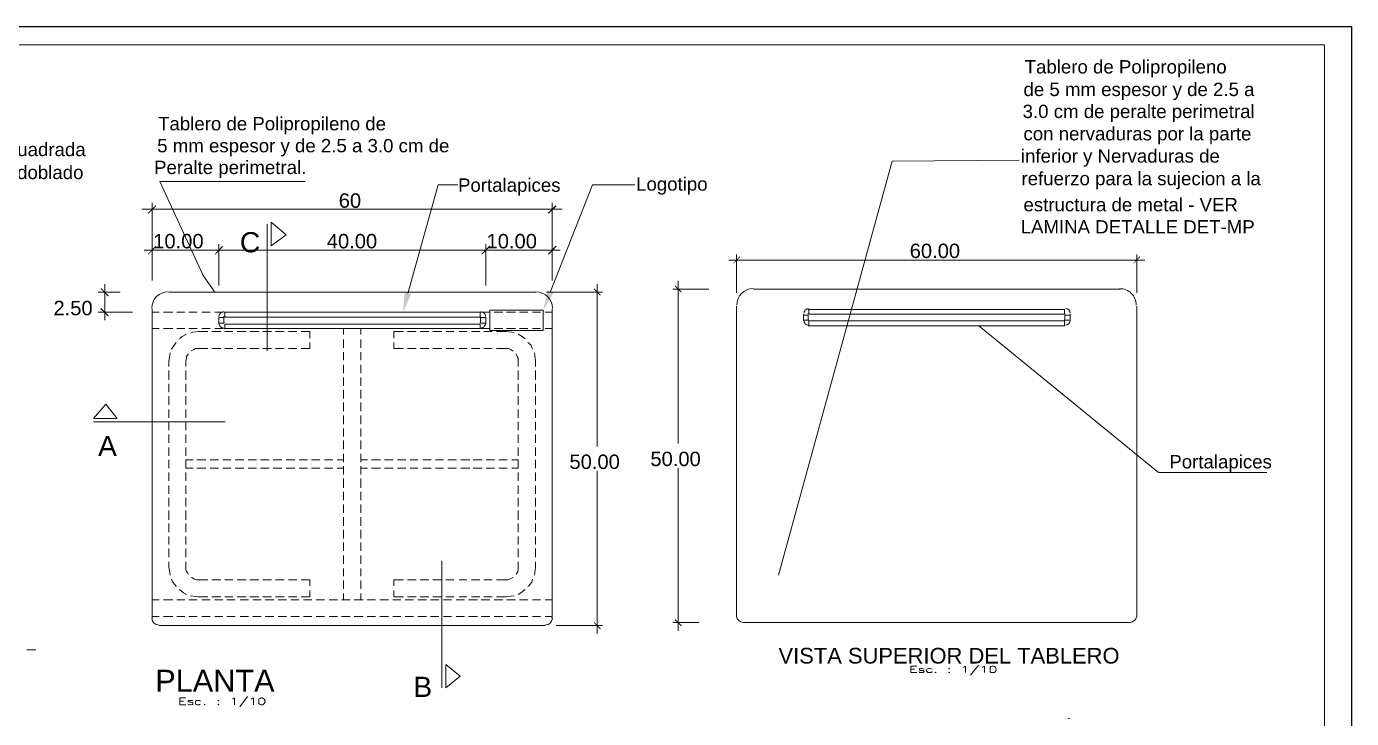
# Model space of a CAD drawing. Header units: inches. Extents: x -0.03 to 5.28, y 0.2 to 3.61.
# Drawn here: x 2.801 to 5.281, y 2.319 to 3.615 of the extents above; entities that cross this region are included whole.
import ezdxf

# ---------------------------------------------------------------- set-up
doc = ezdxf.new("R2010")
doc.units = ezdxf.units.IN
doc.header["$MEASUREMENT"] = 0
for name, color, linetype in [('PDF_PDF2_PDF4_PDF10_0', 7, 'Continuous'), ('PDF_PDF2_PDF4_PDF10_CORTE', 7, 'Continuous'), ('PDF_PDF2_PDF4_PDF10_COTAS', 7, 'Continuous'), ('PDF_PDF2_PDF4_PDF10_TEXTO', 7, 'Continuous'), ('PDF_PDF2_PDF4_PDF10_TEXTURA', 7, 'Continuous'), ('PDF_PDF2_PDF4_PDF6_0', 7, 'Continuous'), ('PDF_Texto', 7, 'Continuous')]:
    doc.layers.add(name, color=color, linetype=linetype)
doc.styles.add('PDF Arial', font='arial.ttf')

msp = doc.modelspace()

# ---------------------------------------------------------------- linework, layer by layer
msp.add_lwpolyline([(5.281, 0.2), (-0.0337, 0.2), (-0.0337, 3.6149), (5.281, 3.6149)], close=True)
at = {"layer": 'PDF_PDF2_PDF4_PDF10_0', "lineweight": 13}
for points in [[(4.2083, 2.5872), (4.4208, 3.3627), (4.6589, 3.3643)], [(3.5147, 3.1149), (3.5709, 3.3182), (3.6083, 3.3182)], [(3.7817, 3.1186), (3.8604, 3.3182), (3.9396, 3.3182)], [(3.0357, 3.1389), (3.0357, 3.2075)], [(3.1604, 3.2075), (3.1604, 3.1298), (3.1604, 3.2075)], [(3.6602, 3.2075), (3.6602, 3.1298), (3.6602, 3.2075)], [(3.7849, 3.1389), (3.7849, 3.2075)], [(3.1753, 3.1957), (3.1604, 3.1957), (3.0357, 3.1957), (3.0207, 3.1957)], [(3.1416, 3.1957), (3.679, 3.1957)], [(3.7999, 3.1957), (3.7849, 3.1957), (3.6602, 3.1957), (3.6447, 3.1957)], [(4.1152, 3.1775), (4.8939, 3.1775)], [(4.1296, 3.1159), (4.1296, 3.1877)], [(4.8794, 3.1159), (4.8794, 3.1877)], [(2.9473, 3.0646), (2.9473, 3.0801), (2.9473, 3.1175), (2.9473, 3.132)], [(3.869, 3.132), (3.869, 2.828)], [(4.0204, 3.1384), (4.0204, 2.8339)], [(2.9762, 3.1175), (2.9345, 3.1175)], [(3.7742, 3.1175), (3.8786, 3.1175)], [(4.0782, 3.1229), (4.0108, 3.1229)], [(2.9987, 3.0801), (2.9345, 3.0801)], [(3.0357, 3.0678), (3.0357, 3.0801), (3.049, 3.0801)], [(3.0571, 3.0801), (3.0742, 3.0801)], [(3.0817, 3.0801), (3.0972, 3.0801)], [(3.1047, 3.0801), (3.1202, 3.0801)], [(3.1288, 3.0801), (3.1443, 3.0801)], [(3.1529, 3.0801), (3.1684, 3.0801)], [(3.1759, 3.0801), (3.1914, 3.0801)], [(3.2005, 3.0801), (3.216, 3.0801)], [(3.224, 3.0801), (3.2396, 3.0801)], [(3.2471, 3.0801), (3.2636, 3.0801)], [(3.2717, 3.0801), (3.2872, 3.0801)], [(3.2952, 3.0801), (3.3113, 3.0801)], [(3.3193, 3.0801), (3.3348, 3.0801)], [(3.3429, 3.0801), (3.3584, 3.0801)], [(3.3669, 3.0801), (3.3825, 3.0801)], [(3.3905, 3.0801), (3.4065, 3.0801)], [(3.414, 3.0801), (3.4306, 3.0801)], [(3.4381, 3.0801), (3.4536, 3.0801)], [(3.4617, 3.0801), (3.4783, 3.0801)], [(3.4863, 3.0801), (3.5013, 3.0801)], [(3.5093, 3.0801), (3.5248, 3.0801)], [(3.5334, 3.0801), (3.5494, 3.0801)], [(3.5569, 3.0801), (3.5725, 3.0801)], [(3.581, 3.0801), (3.596, 3.0801)], [(3.6046, 3.0801), (3.6206, 3.0801)], [(3.6281, 3.0801), (3.6447, 3.0801)], [(3.6517, 3.0801), (3.6677, 3.0801)], [(3.6763, 3.0801), (3.6923, 3.0801)], [(3.6993, 3.0801), (3.7159, 3.0801)], [(3.7234, 3.0801), (3.7389, 3.0801)], [(3.748, 3.0801), (3.763, 3.0801)], [(3.7716, 3.0801), (3.7849, 3.0801), (3.7849, 3.0678)], [(3.049, 3.049), (3.0357, 3.049), (3.0357, 3.0608)], [(3.7849, 3.0608), (3.7849, 3.049), (3.7716, 3.049)], [(4.5835, 3.0544), (4.9196, 2.7798), (5.1224, 2.7798)], [(3.0742, 3.049), (3.0571, 3.049)], [(3.0972, 3.049), (3.0817, 3.049)], [(3.0999, 3.0389), (3.0919, 3.034), (3.087, 3.0298)], [(3.1202, 3.049), (3.1047, 3.049)], [(3.14, 3.0437), (3.1224, 3.0437), (3.1117, 3.0421), (3.1074, 3.0405)], [(3.1443, 3.049), (3.1288, 3.049)], [(3.1475, 3.0437), (3.1641, 3.0437)], [(3.1684, 3.049), (3.1529, 3.049)], [(3.1716, 3.0437), (3.1871, 3.0437)], [(3.1914, 3.049), (3.1759, 3.049)], [(3.1951, 3.0437), (3.2117, 3.0437)], [(3.216, 3.049), (3.2005, 3.049)], [(3.2187, 3.0437), (3.2353, 3.0437)], [(3.2396, 3.049), (3.224, 3.049)], [(3.2428, 3.0437), (3.2594, 3.0437)], [(3.2636, 3.049), (3.2471, 3.049)], [(3.2669, 3.0437), (3.2829, 3.0437)], [(3.2872, 3.049), (3.2717, 3.049)], [(3.2909, 3.0437), (3.3065, 3.0437)], [(3.3113, 3.049), (3.2952, 3.049)], [(3.315, 3.0437), (3.3311, 3.0437), (3.3311, 3.0314)], [(3.3348, 3.049), (3.3193, 3.049)], [(3.3584, 3.049), (3.3429, 3.049)], [(3.3825, 3.049), (3.3669, 3.049)], [(3.4065, 3.049), (3.3905, 3.049)], [(3.3937, 3.049), (3.3937, 3.0378)], [(3.3937, 3.0287), (3.3937, 3.0132)], [(3.4306, 3.049), (3.414, 3.049)], [(3.4264, 3.049), (3.4264, 3.0378)], [(3.4264, 3.0287), (3.4264, 3.0132)], [(3.4536, 3.049), (3.4381, 3.049)], [(3.4783, 3.049), (3.4617, 3.049)], [(3.5013, 3.049), (3.4863, 3.049)], [(3.5066, 3.0437), (3.4884, 3.0437), (3.4884, 3.0314)], [(3.5248, 3.049), (3.5093, 3.049)], [(3.5302, 3.0437), (3.5136, 3.0437)], [(3.5494, 3.049), (3.5334, 3.049)], [(3.5537, 3.0437), (3.5377, 3.0437)], [(3.5725, 3.049), (3.5569, 3.049)], [(3.5778, 3.0437), (3.5612, 3.0437)], [(3.596, 3.049), (3.581, 3.049)], [(3.6008, 3.0437), (3.5858, 3.0437)], [(3.6206, 3.049), (3.6046, 3.049)], [(3.6249, 3.0437), (3.6105, 3.0437)], [(3.6447, 3.049), (3.6281, 3.049)], [(3.649, 3.0437), (3.6335, 3.0437)], [(3.6677, 3.049), (3.6517, 3.049)], [(3.672, 3.0437), (3.6565, 3.0437)], [(3.6923, 3.049), (3.6763, 3.049)], [(3.7132, 3.041), (3.7089, 3.0421), (3.6988, 3.0437), (3.6806, 3.0437)], [(3.7159, 3.049), (3.6993, 3.049)], [(3.7341, 3.0298), (3.7287, 3.034), (3.7207, 3.0389)], [(3.7389, 3.049), (3.7234, 3.049)], [(3.763, 3.049), (3.748, 3.049)], [(3.0694, 3.0035), (3.0688, 2.9987), (3.0672, 2.988), (3.0672, 2.9779)], [(3.0806, 3.0233), (3.0774, 3.0185), (3.072, 3.0105)], [(3.1031, 3.0019), (3.1031, 3.0009), (3.1004, 2.9966), (3.0999, 2.9934), (3.0988, 2.988), (3.0988, 2.9779)], [(3.14, 3.0116), (3.1224, 3.0116), (3.117, 3.0116), (3.1138, 3.01), (3.109, 3.0073)], [(3.1475, 3.0116), (3.1641, 3.0116)], [(3.1716, 3.0116), (3.1871, 3.0116)], [(3.1951, 3.0116), (3.2117, 3.0116)], [(3.2187, 3.0116), (3.2353, 3.0116)], [(3.2428, 3.0116), (3.2594, 3.0116)], [(3.2669, 3.0116), (3.2829, 3.0116)], [(3.2909, 3.0116), (3.3065, 3.0116)], [(3.315, 3.0116), (3.3311, 3.0116), (3.3311, 3.0233)], [(3.3937, 3.0051), (3.3937, 2.9902)], [(3.4264, 3.0051), (3.4264, 2.9902)], [(3.5066, 3.0116), (3.4884, 3.0116), (3.4884, 3.0233)], [(3.5302, 3.0116), (3.5136, 3.0116)], [(3.5537, 3.0116), (3.5377, 3.0116)], [(3.5778, 3.0116), (3.5612, 3.0116)], [(3.6008, 3.0116), (3.5858, 3.0116)], [(3.6249, 3.0116), (3.6105, 3.0116)], [(3.649, 3.0116), (3.6335, 3.0116)], [(3.672, 3.0116), (3.6565, 3.0116)], [(3.7116, 3.0073), (3.7105, 3.0073), (3.7073, 3.01), (3.703, 3.0116), (3.6988, 3.0116), (3.6806, 3.0116)], [(3.7207, 2.9779), (3.7207, 2.988), (3.7207, 2.9934), (3.7191, 2.9966), (3.7175, 3.0009), (3.7175, 3.0019)], [(3.748, 3.0105), (3.7448, 3.0185), (3.7389, 3.0233)], [(3.7518, 3.0035), (3.7523, 2.9987), (3.7534, 2.988), (3.7534, 2.9779)], [(3.3937, 2.9811), (3.3937, 2.9655)], [(3.4264, 2.9811), (3.4264, 2.9655)], [(3.0672, 2.9704), (3.0672, 2.9532)], [(3.0988, 2.9704), (3.0988, 2.9532)], [(3.3937, 2.9575), (3.3937, 2.942)], [(3.4264, 2.9575), (3.4264, 2.942)], [(3.7207, 2.9704), (3.7207, 2.9532)], [(3.7534, 2.9704), (3.7534, 2.9532)], [(3.0672, 2.9457), (3.0672, 2.9302)], [(3.0988, 2.9457), (3.0988, 2.9302)], [(3.3937, 2.9345), (3.3937, 2.9179)], [(3.4264, 2.9345), (3.4264, 2.9179)], [(3.7207, 2.9457), (3.7207, 2.9302)], [(3.7534, 2.9457), (3.7534, 2.9302)], [(3.0672, 2.9222), (3.0672, 2.9061)], [(3.0988, 2.9222), (3.0988, 2.9061)], [(3.3937, 2.9104), (3.3937, 2.8944)], [(3.4264, 2.9104), (3.4264, 2.8944)], [(3.7207, 2.9222), (3.7207, 2.9061)], [(3.7534, 2.9222), (3.7534, 2.9061)], [(3.0672, 2.8976), (3.0672, 2.8821)], [(3.0988, 2.8976), (3.0988, 2.8821)], [(3.3937, 2.8863), (3.3937, 2.8703)], [(3.4264, 2.8863), (3.4264, 2.8703)], [(3.7207, 2.8976), (3.7207, 2.8821)], [(3.7534, 2.8976), (3.7534, 2.8821)], [(3.0672, 2.8746), (3.0672, 2.859)], [(3.0988, 2.8746), (3.0988, 2.859)], [(3.3937, 2.8622), (3.3937, 2.8467)], [(3.4264, 2.8622), (3.4264, 2.8467)], [(3.7207, 2.8746), (3.7207, 2.859)], [(3.7534, 2.8746), (3.7534, 2.859)], [(3.0672, 2.8505), (3.0672, 2.835)], [(3.0988, 2.8505), (3.0988, 2.835)], [(3.3937, 2.8392), (3.3937, 2.8232)], [(3.4264, 2.8392), (3.4264, 2.8232)], [(3.7207, 2.8505), (3.7207, 2.835)], [(3.7534, 2.8505), (3.7534, 2.835)], [(3.0672, 2.8264), (3.0672, 2.8109)], [(3.0672, 2.8034), (3.0672, 2.7879)], [(3.0988, 2.8264), (3.0988, 2.8109)], [(3.1127, 2.8034), (3.0988, 2.8034), (3.0988, 2.7879), (3.1127, 2.7879)], [(3.1197, 2.8034), (3.1363, 2.8034)], [(3.1443, 2.8034), (3.1598, 2.8034)], [(3.1684, 2.8034), (3.1828, 2.8034)], [(3.1914, 2.8034), (3.2075, 2.8034)], [(3.2155, 2.8034), (3.231, 2.8034)], [(3.2385, 2.8034), (3.2551, 2.8034)], [(3.2626, 2.8034), (3.2786, 2.8034)], [(3.2867, 2.8034), (3.3027, 2.8034)], [(3.3107, 2.8034), (3.3263, 2.8034)], [(3.3338, 2.8034), (3.3498, 2.8034)], [(3.3584, 2.8034), (3.3739, 2.8034)], [(3.3819, 2.8034), (3.3948, 2.8034)], [(3.3937, 2.8146), (3.3937, 2.7991)], [(3.4264, 2.8146), (3.4264, 2.7991)], [(3.4392, 2.8034), (3.4264, 2.8034)], [(3.4633, 2.8034), (3.4467, 2.8034)], [(3.4868, 2.8034), (3.4708, 2.8034)], [(3.5104, 2.8034), (3.4949, 2.8034)], [(3.5334, 2.8034), (3.5189, 2.8034)], [(3.558, 2.8034), (3.5425, 2.8034)], [(3.581, 2.8034), (3.566, 2.8034)], [(3.6056, 2.8034), (3.5891, 2.8034)], [(3.6303, 2.8034), (3.6137, 2.8034)], [(3.6533, 2.8034), (3.6367, 2.8034)], [(3.6768, 2.8034), (3.6608, 2.8034)], [(3.7004, 2.8034), (3.6849, 2.8034)], [(3.7089, 2.8034), (3.7207, 2.8034), (3.7207, 2.7879), (3.7089, 2.7879)], [(3.7207, 2.8264), (3.7207, 2.8109)], [(3.7534, 2.8264), (3.7534, 2.8109)], [(3.7534, 2.8034), (3.7534, 2.7879)], [(3.0672, 2.7793), (3.0672, 2.7638)], [(3.0988, 2.7793), (3.0988, 2.7638)], [(3.1197, 2.7879), (3.1363, 2.7879)], [(3.1443, 2.7879), (3.1598, 2.7879)], [(3.1684, 2.7879), (3.1828, 2.7879)], [(3.1914, 2.7879), (3.2075, 2.7879)], [(3.2155, 2.7879), (3.231, 2.7879)], [(3.2385, 2.7879), (3.2551, 2.7879)], [(3.2626, 2.7879), (3.2786, 2.7879)], [(3.2867, 2.7879), (3.3027, 2.7879)], [(3.3107, 2.7879), (3.3263, 2.7879)], [(3.3338, 2.7879), (3.3498, 2.7879)], [(3.3584, 2.7879), (3.3739, 2.7879)], [(3.3819, 2.7879), (3.3948, 2.7879)], [(3.3937, 2.7911), (3.3937, 2.7755)], [(3.4264, 2.7911), (3.4264, 2.7755)], [(3.4392, 2.7879), (3.4264, 2.7879)], [(3.4633, 2.7879), (3.4467, 2.7879)], [(3.4868, 2.7879), (3.4708, 2.7879)], [(3.5104, 2.7879), (3.4949, 2.7879)], [(3.5334, 2.7879), (3.5189, 2.7879)], [(3.558, 2.7879), (3.5425, 2.7879)], [(3.581, 2.7879), (3.566, 2.7879)], [(3.6056, 2.7879), (3.5891, 2.7879)], [(3.6303, 2.7879), (3.6137, 2.7879)], [(3.6533, 2.7879), (3.6367, 2.7879)], [(3.6768, 2.7879), (3.6608, 2.7879)], [(3.7004, 2.7879), (3.6849, 2.7879)], [(3.7207, 2.7793), (3.7207, 2.7638)], [(3.7534, 2.7793), (3.7534, 2.7638)], [(3.869, 2.478), (3.869, 2.7825)], [(4.0204, 2.4828), (4.0204, 2.7879)], [(3.0672, 2.7552), (3.0672, 2.7397)], [(3.0988, 2.7552), (3.0988, 2.7397)], [(3.3937, 2.7681), (3.3937, 2.7509)], [(3.4264, 2.7681), (3.4264, 2.7509)], [(3.7207, 2.7552), (3.7207, 2.7397)], [(3.7534, 2.7552), (3.7534, 2.7397)], [(3.0672, 2.7322), (3.0672, 2.7156)], [(3.0988, 2.7322), (3.0988, 2.7156)], [(3.3937, 2.7434), (3.3937, 2.7279)], [(3.4264, 2.7434), (3.4264, 2.7279)], [(3.7207, 2.7322), (3.7207, 2.7156)], [(3.7534, 2.7322), (3.7534, 2.7156)], [(3.0672, 2.7081), (3.0672, 2.691)], [(3.0988, 2.7081), (3.0988, 2.691)], [(3.3937, 2.7199), (3.3937, 2.7038)], [(3.4264, 2.7199), (3.4264, 2.7038)], [(3.7207, 2.7081), (3.7207, 2.691)], [(3.7534, 2.7081), (3.7534, 2.691)], [(3.0672, 2.684), (3.0672, 2.668)], [(3.0988, 2.684), (3.0988, 2.668)], [(3.3937, 2.6958), (3.3937, 2.6797)], [(3.4264, 2.6958), (3.4264, 2.6797)], [(3.7207, 2.684), (3.7207, 2.668)], [(3.7534, 2.684), (3.7534, 2.668)], [(3.0672, 2.6599), (3.0672, 2.6444)], [(3.0988, 2.6599), (3.0988, 2.6444)], [(3.3937, 2.6723), (3.3937, 2.6557)], [(3.4264, 2.6723), (3.4264, 2.6557)], [(3.7207, 2.6599), (3.7207, 2.6444)], [(3.7534, 2.6599), (3.7534, 2.6444)], [(3.0672, 2.6369), (3.0672, 2.6209)], [(3.0988, 2.6369), (3.0988, 2.6209)], [(3.3937, 2.6482), (3.3937, 2.6326)], [(3.4264, 2.6482), (3.4264, 2.6326)], [(3.7207, 2.6369), (3.7207, 2.6209)], [(3.7534, 2.6369), (3.7534, 2.6209)], [(3.0672, 2.6123), (3.0672, 2.6021), (3.0688, 2.5925), (3.0694, 2.5872)], [(3.0988, 2.6123), (3.0988, 2.6021), (3.0988, 2.5979), (3.1004, 2.5941), (3.1026, 2.5909), (3.1031, 2.5888)], [(3.3937, 2.6241), (3.3937, 2.6086)], [(3.4264, 2.6241), (3.4264, 2.6086)], [(3.7207, 2.6123), (3.7207, 2.6021), (3.7207, 2.5979), (3.7202, 2.5941), (3.7186, 2.5909), (3.7175, 2.5888)], [(3.7534, 2.6123), (3.7534, 2.6021), (3.7523, 2.5925), (3.7518, 2.5872)], [(3.072, 2.5797), (3.0747, 2.5743), (3.0806, 2.5668), (3.0806, 2.5657)], [(3.109, 2.5829), (3.1111, 2.5823), (3.1138, 2.5802), (3.1181, 2.5786), (3.1224, 2.5786), (3.14, 2.5786)], [(3.3937, 2.6), (3.3937, 2.5856)], [(3.4264, 2.6), (3.4264, 2.5856)], [(3.6806, 2.5786), (3.6988, 2.5786), (3.702, 2.5786), (3.7063, 2.5802), (3.71, 2.5823), (3.7116, 2.5829)], [(3.7389, 2.5657), (3.74, 2.5668), (3.7464, 2.5743), (3.748, 2.5797)], [(3.087, 2.5604), (3.0945, 2.554), (3.0999, 2.5513)], [(3.1475, 2.5786), (3.1641, 2.5786)], [(3.1716, 2.5786), (3.1871, 2.5786)], [(3.1951, 2.5786), (3.2117, 2.5786)], [(3.2187, 2.5786), (3.2353, 2.5786)], [(3.2428, 2.5786), (3.2594, 2.5786)], [(3.2669, 2.5786), (3.2829, 2.5786)], [(3.2909, 2.5786), (3.3065, 2.5786)], [(3.315, 2.5786), (3.3311, 2.5786), (3.3311, 2.5674)], [(3.315, 2.5465), (3.3311, 2.5465), (3.3311, 2.5583)], [(3.3937, 2.577), (3.3937, 2.5615)], [(3.4264, 2.577), (3.4264, 2.5615)], [(3.5066, 2.5786), (3.4884, 2.5786), (3.4884, 2.5674)], [(3.5066, 2.5465), (3.4884, 2.5465), (3.4884, 2.5583)], [(3.5302, 2.5786), (3.5136, 2.5786)], [(3.5537, 2.5786), (3.5377, 2.5786)], [(3.5778, 2.5786), (3.5612, 2.5786)], [(3.6008, 2.5786), (3.5858, 2.5786)], [(3.6249, 2.5786), (3.6105, 2.5786)], [(3.649, 2.5786), (3.6335, 2.5786)], [(3.672, 2.5786), (3.6565, 2.5786)], [(3.7207, 2.5513), (3.7261, 2.554), (3.7341, 2.5604)], [(3.0357, 2.5299), (3.0357, 2.5411), (3.049, 2.5411)], [(3.0571, 2.5411), (3.0742, 2.5411)], [(3.0817, 2.5411), (3.0972, 2.5411)], [(3.1047, 2.5411), (3.1202, 2.5411)], [(3.1074, 2.5486), (3.1127, 2.5481), (3.1224, 2.5465), (3.14, 2.5465)], [(3.1288, 2.5411), (3.1443, 2.5411)], [(3.1475, 2.5465), (3.1641, 2.5465)], [(3.1529, 2.5411), (3.1684, 2.5411)], [(3.1716, 2.5465), (3.1871, 2.5465)], [(3.1759, 2.5411), (3.1914, 2.5411)], [(3.1951, 2.5465), (3.2117, 2.5465)], [(3.2005, 2.5411), (3.216, 2.5411)], [(3.2187, 2.5465), (3.2353, 2.5465)], [(3.224, 2.5411), (3.2396, 2.5411)], [(3.2428, 2.5465), (3.2594, 2.5465)], [(3.2471, 2.5411), (3.2636, 2.5411)], [(3.2669, 2.5465), (3.2829, 2.5465)], [(3.2717, 2.5411), (3.2872, 2.5411)], [(3.2909, 2.5465), (3.3065, 2.5465)], [(3.2952, 2.5411), (3.3113, 2.5411)], [(3.3193, 2.5411), (3.3348, 2.5411)], [(3.3429, 2.5411), (3.3584, 2.5411)], [(3.3669, 2.5411), (3.3825, 2.5411)], [(3.3905, 2.5411), (3.4065, 2.5411)], [(3.3937, 2.5529), (3.3937, 2.5411)], [(3.414, 2.5411), (3.4306, 2.5411)], [(3.4264, 2.5529), (3.4264, 2.5411)], [(3.4381, 2.5411), (3.4536, 2.5411)], [(3.4617, 2.5411), (3.4783, 2.5411)], [(3.4863, 2.5411), (3.5013, 2.5411)], [(3.5093, 2.5411), (3.5248, 2.5411)], [(3.5302, 2.5465), (3.5136, 2.5465)], [(3.5334, 2.5411), (3.5494, 2.5411)], [(3.5537, 2.5465), (3.5377, 2.5465)], [(3.5569, 2.5411), (3.5725, 2.5411)], [(3.5778, 2.5465), (3.5612, 2.5465)], [(3.581, 2.5411), (3.596, 2.5411)], [(3.6008, 2.5465), (3.5858, 2.5465)], [(3.6046, 2.5411), (3.6206, 2.5411)], [(3.6249, 2.5465), (3.6105, 2.5465)], [(3.6281, 2.5411), (3.6447, 2.5411)], [(3.649, 2.5465), (3.6335, 2.5465)], [(3.6517, 2.5411), (3.6677, 2.5411)], [(3.672, 2.5465), (3.6565, 2.5465)], [(3.6763, 2.5411), (3.6923, 2.5411)], [(3.7132, 2.5486), (3.7079, 2.5481), (3.6988, 2.5465), (3.6806, 2.5465)], [(3.6993, 2.5411), (3.7159, 2.5411)], [(3.7234, 2.5411), (3.7389, 2.5411)], [(3.748, 2.5411), (3.763, 2.5411)], [(3.7716, 2.5411), (3.7849, 2.5411), (3.7849, 2.5299)], [(3.049, 2.5101), (3.0357, 2.5101), (3.0357, 2.5213)], [(3.0742, 2.5101), (3.0571, 2.5101)], [(3.0972, 2.5101), (3.0817, 2.5101)], [(3.1202, 2.5101), (3.1047, 2.5101)], [(3.1443, 2.5101), (3.1288, 2.5101)], [(3.1684, 2.5101), (3.1529, 2.5101)], [(3.1914, 2.5101), (3.1759, 2.5101)], [(3.216, 2.5101), (3.2005, 2.5101)], [(3.2396, 2.5101), (3.224, 2.5101)], [(3.2636, 2.5101), (3.2471, 2.5101)], [(3.2872, 2.5101), (3.2717, 2.5101)], [(3.3113, 2.5101), (3.2952, 2.5101)], [(3.3348, 2.5101), (3.3193, 2.5101)], [(3.3584, 2.5101), (3.3429, 2.5101)], [(3.3825, 2.5101), (3.3669, 2.5101)], [(3.4065, 2.5101), (3.3905, 2.5101)], [(3.4306, 2.5101), (3.414, 2.5101)], [(3.4536, 2.5101), (3.4381, 2.5101)], [(3.4783, 2.5101), (3.4617, 2.5101)], [(3.5013, 2.5101), (3.4863, 2.5101)], [(3.5248, 2.5101), (3.5093, 2.5101)], [(3.5494, 2.5101), (3.5334, 2.5101)], [(3.5725, 2.5101), (3.5569, 2.5101)], [(3.596, 2.5101), (3.581, 2.5101)], [(3.6206, 2.5101), (3.6046, 2.5101)], [(3.6447, 2.5101), (3.6281, 2.5101)], [(3.6677, 2.5101), (3.6517, 2.5101)], [(3.6923, 2.5101), (3.6763, 2.5101)], [(3.7159, 2.5101), (3.6993, 2.5101)], [(3.7389, 2.5101), (3.7234, 2.5101)], [(3.763, 2.5101), (3.748, 2.5101)], [(3.7849, 2.5213), (3.7849, 2.5101), (3.7716, 2.5101)], [(3.7919, 2.493), (3.8786, 2.493)], [(4.0595, 2.4983), (4.0108, 2.4983)]]:
    msp.add_lwpolyline(points, dxfattribs=at)
at = {"layer": 'PDF_PDF2_PDF4_PDF10_0', "lineweight": 5}
for points in [[(3.2508, 3.0073), (3.2508, 3.2449)], [(3.0672, 3.1175), (3.7544, 3.1175)], [(4.1612, 3.1229), (4.8484, 3.1229)], [(3.0357, 3.086), (3.0357, 2.5042)], [(3.17, 3.0801), (3.6506, 3.0801)], [(3.1716, 3.0801), (3.1716, 3.0704), (3.6501, 3.0704), (3.6501, 3.0801)], [(3.7849, 3.086), (3.7849, 2.5042)], [(4.1296, 3.0913), (4.1296, 2.509)], [(4.2554, 3.0758), (4.2554, 3.0635), (4.2554, 3.0758)], [(4.2554, 3.0635), (4.2554, 3.0758)], [(4.2639, 3.0849), (4.7445, 3.0849)], [(4.265, 3.0849), (4.265, 3.0758), (4.744, 3.0758), (4.744, 3.0849)], [(4.7542, 3.0758), (4.7542, 3.0635), (4.7542, 3.0758)], [(4.8794, 3.0913), (4.8794, 2.509)], [(3.1604, 3.0704), (3.1604, 3.0576), (3.1604, 3.0704)], [(3.1604, 3.0576), (3.1604, 3.0704)], [(3.1604, 3.0699), (3.17, 3.0699), (3.17, 3.0592), (3.1604, 3.0592)], [(3.1716, 3.049), (3.1716, 3.0576), (3.6501, 3.0576), (3.6501, 3.049)], [(3.6602, 3.0699), (3.6506, 3.0699), (3.6506, 3.0592), (3.6602, 3.0592)], [(3.6602, 3.0704), (3.6602, 3.0576), (3.6602, 3.0704)], [(4.2554, 3.0742), (4.2639, 3.0742), (4.2639, 3.0646), (4.2554, 3.0646)], [(4.2639, 3.0544), (4.7445, 3.0544)], [(4.265, 3.0544), (4.265, 3.0635), (4.744, 3.0635), (4.744, 3.0544)], [(4.7542, 3.0742), (4.7445, 3.0742), (4.7445, 3.0646), (4.7542, 3.0646)], [(3.17, 3.049), (3.6506, 3.049)], [(3.5778, 2.3763), (3.5778, 2.6139)], [(3.0485, 2.493), (3.7721, 2.493)], [(4.1419, 2.4983), (4.8671, 2.4983)], [(2.8178, 2.4475), (2.8012, 2.4475)]]:
    msp.add_lwpolyline(points, dxfattribs=at)
for points in [[(3.2583, 3.2042), (3.2583, 3.2487), (3.2867, 3.2246)], [(3.6677, 3.0833), (3.7678, 3.0833), (3.7678, 3.0453), (3.6677, 3.0453)], [(2.9704, 2.8804), (2.9259, 2.8804), (2.949, 2.9077)], [(3.5858, 2.3763), (3.5858, 2.4202), (3.6126, 2.3982)]]:
    msp.add_lwpolyline(points, close=True, dxfattribs=at)
for points in [[(3.0659, 3.1181, 0.414213), (3.0351, 3.0873, -0.414213)], [(4.1609, 3.124, 0.414213), (4.1301, 3.0932, -0.414213)], [(3.1697, 3.0806, 0.414218), (3.1609, 3.0718, -0.414218)], [(4.2647, 3.0865, 0.414218), (4.2559, 3.0777, -0.414218)], [(3.1609, 3.0589, 0.414218), (3.1697, 3.0501, -0.414218)], [(4.2559, 3.0643, 0.414218), (4.2647, 3.0555, -0.414218)]]:
    msp.add_lwpolyline(points, format="xyb", close=True, dxfattribs=at)
for centre, radius, start, end in [((3.7542, 3.0873), 0.0308, 0, 90), ((4.847, 3.0932), 0.0308, 359.9997, 90.0003), ((3.6509, 3.0718), 0.00883, 359.9996, 90.0004), ((4.2653, 3.0761), 0.00134, 89.9875, 180.0125), ((4.7432, 3.0761), 0.00134, 0.007, 90.0082), ((4.7454, 3.0777), 0.00883, 0.0007, 89.9993), ((3.1713, 3.0707), 0.00134, 89.9875, 180.0125), ((3.1713, 3.0611), 0.00134, 179.9875, 270.0125), ((3.6493, 3.0707), 0.00134, 359.9875, 90.0125), ((3.6493, 3.0611), 0.00134, 269.9875, 0.0125), ((3.6509, 3.0589), 0.00883, 269.9996, 0.0004), ((4.2653, 3.0659), 0.00134, 179.9875, 270.0125), ((4.7432, 3.0659), 0.00134, 269.9918, 359.993), ((4.7454, 3.0643), 0.00883, 270.0007, 359.9993), ((3.0477, 2.5066), 0.0126, 185.7681, 269.9996), ((3.7724, 2.5066), 0.0126, 270.0004, 354.2319), ((4.1422, 2.5114), 0.0126, 185.7681, 269.9996), ((4.8663, 2.5114), 0.0126, 269.9988, 354.2334)]:
    msp.add_arc(centre, radius, start, end, dxfattribs=at)
at = {"layer": 'PDF_PDF2_PDF4_PDF10_0', "transparency": 33554559}
for points in [[(3.0276, 3.1887), (3.0287, 3.1877), (3.0426, 3.2042)], [(3.0287, 3.1877), (3.0426, 3.2042), (3.0431, 3.2026)], [(3.1673, 3.2042), (3.1539, 3.1877), (3.1529, 3.1887)], [(3.1673, 3.2042), (3.1539, 3.1877), (3.1529, 3.1887)], [(3.1689, 3.2026), (3.1673, 3.2042), (3.1539, 3.1877)], [(3.1689, 3.2026), (3.1673, 3.2042), (3.1539, 3.1877)], [(3.6517, 3.1887), (3.6533, 3.1877), (3.6672, 3.2042)], [(3.6517, 3.1887), (3.6533, 3.1877), (3.6672, 3.2042)], [(3.6533, 3.1877), (3.6672, 3.2042), (3.6688, 3.2026)], [(3.6533, 3.1877), (3.6672, 3.2042), (3.6688, 3.2026)], [(3.7914, 3.2042), (3.7785, 3.1877), (3.7764, 3.1887)], [(3.793, 3.2026), (3.7914, 3.2042), (3.7785, 3.1877)], [(4.1355, 3.1844), (4.1243, 3.1711), (4.1237, 3.1716)], [(4.1366, 3.1834), (4.1355, 3.1844), (4.1243, 3.1711)], [(4.8725, 3.1716), (4.873, 3.1711), (4.8842, 3.1844)], [(4.873, 3.1711), (4.8842, 3.1844), (4.8853, 3.1834)], [(4.0274, 3.1175), (4.014, 3.1288), (4.0151, 3.1298)], [(4.0258, 3.1165), (4.0274, 3.1175), (4.014, 3.1288)], [(2.9404, 3.125), (2.9388, 3.1245), (2.9548, 3.1106)], [(2.9388, 3.1245), (2.9548, 3.1106), (2.9532, 3.109)], [(3.5205, 3.1133), (3.505, 3.079), (3.5082, 3.1165)], [(3.7876, 3.1165), (3.7678, 3.0833), (3.7758, 3.1208)], [(3.8754, 3.1122), (3.8625, 3.1229), (3.8631, 3.1245)], [(3.8743, 3.1106), (3.8754, 3.1122), (3.8625, 3.1229)], [(2.9548, 3.0731), (2.9388, 3.086), (2.9404, 3.0876)], [(2.9532, 3.0715), (2.9548, 3.0731), (2.9388, 3.086)], [(3.8631, 2.4999), (3.8625, 2.4983), (3.8754, 2.4871)], [(3.8625, 2.4983), (3.8754, 2.4871), (3.8743, 2.4855)], [(4.0151, 2.5047), (4.014, 2.5031), (4.0274, 2.493)], [(4.014, 2.5031), (4.0274, 2.493), (4.0258, 2.4919)]]:
    msp.add_solid(points, dxfattribs=at)
at = {"layer": 'PDF_PDF2_PDF4_PDF10_CORTE', "lineweight": 5}
msp.add_lwpolyline([(2.9259, 2.8746), (3.1727, 2.8746)], dxfattribs=at)
at = {"layer": 'PDF_PDF2_PDF4_PDF10_COTAS', "lineweight": 5}
msp.add_lwpolyline([(0, 3.5805), (5.2305, 3.5805), (5.2305, 0.2526), (0, 0.2526)], close=True, dxfattribs=at)
at = {"layer": 'PDF_PDF2_PDF4_PDF10_COTAS', "lineweight": 13}
for points in [[(3.0357, 3.1539), (3.0357, 3.2845)], [(3.7849, 3.1828), (3.7849, 3.2845)], [(3.8031, 3.2727), (3.0164, 3.2727)]]:
    msp.add_lwpolyline(points, dxfattribs=at)
at = {"layer": 'PDF_PDF2_PDF4_PDF10_COTAS', "transparency": 33554559}
for points in [[(3.0426, 3.2802), (3.0287, 3.2642), (3.0276, 3.2658)], [(3.0431, 3.2786), (3.0426, 3.2802), (3.0287, 3.2642)], [(3.7764, 3.2658), (3.7785, 3.2642), (3.7914, 3.2802)], [(3.7785, 3.2642), (3.7914, 3.2802), (3.793, 3.2786)]]:
    msp.add_solid(points, dxfattribs=at)
at = {"layer": 'PDF_PDF2_PDF4_PDF10_TEXTO', "lineweight": 18}
for points in [[(4.4673, 2.4047), (4.4561, 2.4047), (4.4561, 2.417), (4.4673, 2.417)], [(4.4561, 2.4111), (4.463, 2.4111)], [(4.4807, 2.4111), (4.4791, 2.4116), (4.4775, 2.4127), (4.4743, 2.4127), (4.4721, 2.4116), (4.4716, 2.4111), (4.4721, 2.41), (4.4743, 2.4089), (4.4775, 2.4084), (4.4791, 2.4084), (4.4807, 2.4068), (4.4791, 2.4047), (4.4775, 2.4047), (4.4743, 2.4047), (4.4721, 2.4047), (4.4716, 2.4068)], [(4.4962, 2.4111), (4.4946, 2.4116), (4.4919, 2.4127), (4.4898, 2.4127), (4.4877, 2.4116), (4.486, 2.4111), (4.485, 2.4089), (4.485, 2.4084), (4.486, 2.4068), (4.4877, 2.4047), (4.4898, 2.4047), (4.4919, 2.4047), (4.4946, 2.4047), (4.4962, 2.4068)], [(4.5546, 2.4143), (4.5562, 2.4154), (4.5583, 2.417), (4.5583, 2.4047)], [(4.5829, 2.4186), (4.5679, 2.3998)], [(4.5893, 2.4143), (4.5915, 2.4154), (4.5942, 2.417), (4.5942, 2.4047)], [(3.0988, 2.3442), (3.0876, 2.3442), (3.0876, 2.3576), (3.0988, 2.3576)], [(3.1866, 2.3549), (3.1871, 2.356), (3.1898, 2.3576), (3.1898, 2.3442)], [(3.2144, 2.3602), (3.2, 2.3404)], [(3.2214, 2.3549), (3.223, 2.356), (3.2257, 2.3576), (3.2257, 2.3442)], [(3.0876, 2.3511), (3.0945, 2.3511)], [(3.1117, 2.3511), (3.1111, 2.3527), (3.1084, 2.3527), (3.1058, 2.3527), (3.1042, 2.3527), (3.1026, 2.3511), (3.1042, 2.3501), (3.1058, 2.3495), (3.109, 2.3495), (3.1111, 2.3485), (3.1117, 2.3469), (3.1117, 2.3458), (3.1111, 2.3447), (3.1084, 2.3442), (3.1058, 2.3442), (3.1042, 2.3447), (3.1026, 2.3458)], [(3.1266, 2.3511), (3.1245, 2.3527), (3.124, 2.3527), (3.1202, 2.3527), (3.1186, 2.3527), (3.117, 2.3511), (3.117, 2.3495), (3.117, 2.3485), (3.117, 2.3458), (3.1186, 2.3447), (3.1202, 2.3442), (3.124, 2.3442), (3.1245, 2.3447), (3.1266, 2.3458)]]:
    msp.add_lwpolyline(points, dxfattribs=at)
for points in [[(4.5278, 2.4127), (4.5273, 2.4116), (4.5278, 2.4116), (4.5289, 2.4116)], [(4.6086, 2.417), (4.6059, 2.4159), (4.6043, 2.4143), (4.6043, 2.4116), (4.6043, 2.41), (4.6043, 2.4068), (4.6059, 2.4047), (4.6086, 2.4047), (4.6102, 2.4047), (4.6129, 2.4047), (4.6145, 2.4068), (4.6156, 2.41), (4.6156, 2.4116), (4.6145, 2.4143), (4.6129, 2.4159), (4.6102, 2.417)], [(4.5021, 2.4057), (4.501, 2.4047), (4.5021, 2.4047), (4.5032, 2.4047)], [(4.5278, 2.4057), (4.5273, 2.4047), (4.5278, 2.4047), (4.5289, 2.4047)], [(3.2401, 2.3576), (3.238, 2.3565), (3.2358, 2.3549), (3.2353, 2.3517), (3.2353, 2.3501), (3.2358, 2.3469), (3.238, 2.3447), (3.2401, 2.3442), (3.2422, 2.3442), (3.2438, 2.3447), (3.2455, 2.3469), (3.2471, 2.3501), (3.2471, 2.3517), (3.2455, 2.3549), (3.2438, 2.3565), (3.2422, 2.3576)], [(3.1341, 2.3458), (3.1331, 2.3447), (3.1341, 2.3442), (3.1347, 2.3447)], [(3.1598, 2.3527), (3.1588, 2.3527), (3.1598, 2.3517), (3.1604, 2.3527)], [(3.1598, 2.3458), (3.1588, 2.3447), (3.1598, 2.3442), (3.1604, 2.3447)]]:
    msp.add_lwpolyline(points, close=True, dxfattribs=at)
at = {"layer": 'PDF_PDF2_PDF4_PDF10_TEXTURA', "lineweight": 13}
msp.add_lwpolyline([(3.322, 3.3247), (3.0501, 3.3247), (3.1315, 3.1486), (3.1529, 3.1175)], dxfattribs=at)
at = {"layer": 'PDF_PDF2_PDF4_PDF6_0', "lineweight": 5}
msp.add_arc((4.7518, 2.3155), 0.00401, 60.1018, 121.1612, dxfattribs=at)

# ---------------------------------------------------------------- texts
at = {"layer": 'PDF_Texto', "attachment_point": 7, "style": 'PDF Arial'}
for s, insert, char_height in [('Tablero de Polipropileno', (4.6691, 3.5194), 0.024977), ('de 5 mm espesor y de 2.5 a', (4.6669, 3.4771), 0.024977), ('3.0 cm de peralte perimetral', (4.6653, 3.4359), 0.024977), ('Tablero de Polipropileno de', (3.0469, 3.4129), 0.024977), ('con nervaduras por la parte', (4.6669, 3.3941), 0.024977), ('Tubo seccion cuadrada', (2.5486, 3.3717), 0.024977), ('5 mm espesor y de 2.5 a 3.0 cm de', (3.0453, 3.3717), 0.024977), ('inferior y Nervaduras de', (4.6621, 3.3524), 0.024977), ('de 1" e:1.5mm doblado', (2.5476, 3.3288), 0.024977), ('Peralte perimetral.', (3.0394, 3.331), 0.024977), ('Portalapices', (3.6083, 3.2978), 0.024977), ('Logotipo', (3.9417, 3.2999), 0.02498), ('refuerzo para la sujecion a la', (4.6632, 3.3101), 0.024977), ('60', (3.3851, 3.275), 0.02698), ('estructura de metal - VER', (4.6669, 3.2684), 0.024977), ('LAMINA DETALLE DET-MP', (4.6616, 3.2272), 0.024977), ('10.00', (3.0378, 3.199), 0.02698), ('C', (3.2, 3.1914), 0.0378), ('40.00', (3.3627, 3.199), 0.02698), ('10.00', (3.6618, 3.199), 0.02698), ('60.00', (4.4539, 3.1808), 0.02698), ('2.50', (2.851, 3.0737), 0.02698), ('A', (2.9345, 2.8103), 0.0378), ('50.00', (3.817, 2.7858), 0.02698), ('50.00', (3.9685, 2.7911), 0.02698), ('Portalapices', (4.9399, 2.7797), 0.024977), ('VISTA SUPERIOR DEL TABLERO', (4.2083, 2.4213), 0.029374), ('PLANTA', (3.0415, 2.3689), 0.04112), ('B', (3.5248, 2.3591), 0.0378)]:
    msp.add_mtext(s, dxfattribs=dict(at, insert=insert, char_height=char_height))

doc.saveas('drawing.dxf')
